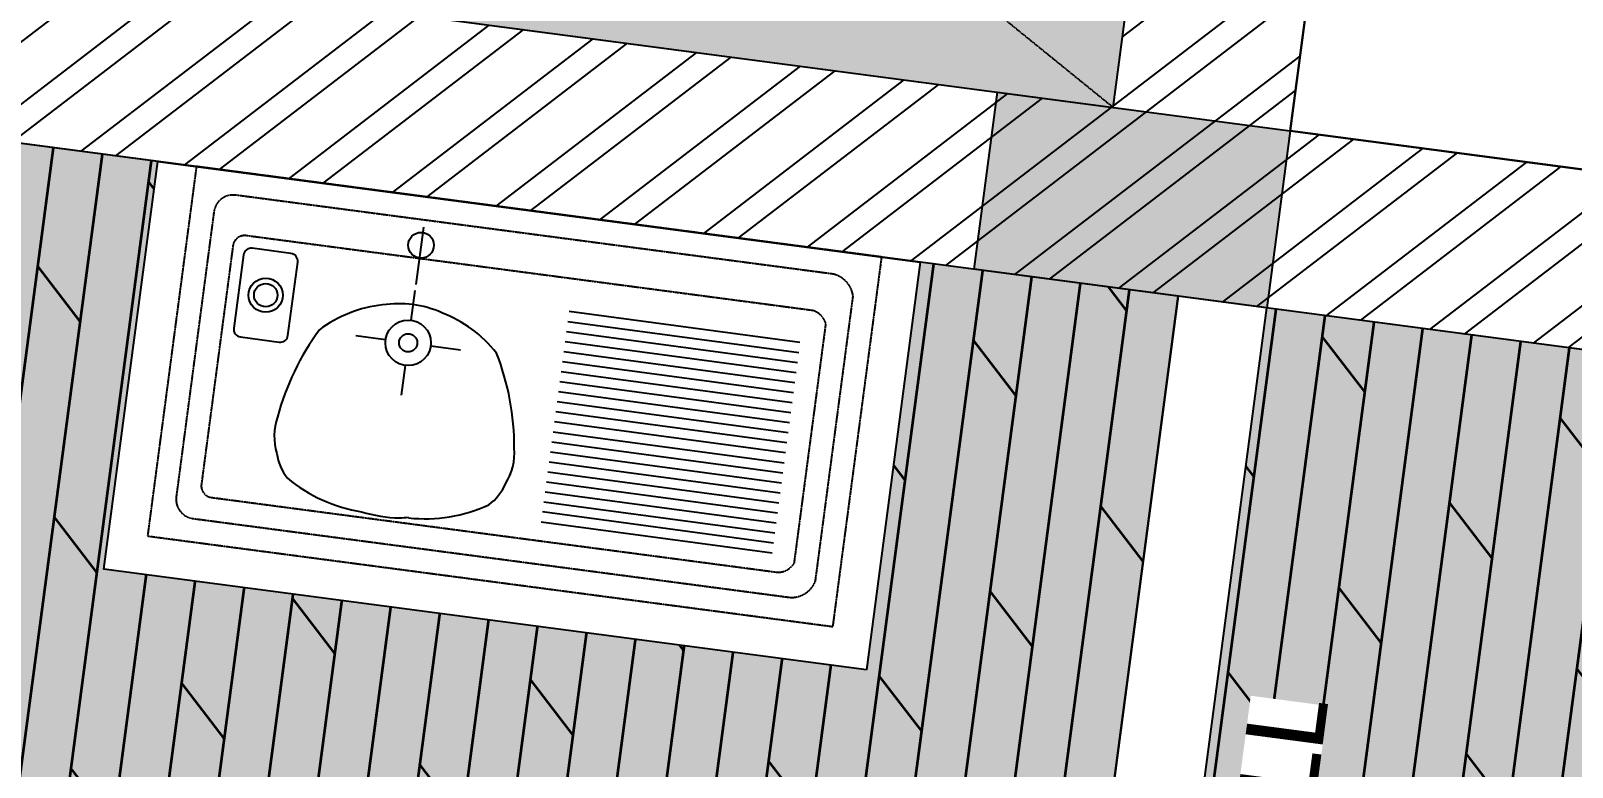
# Model space of a CAD drawing. Header units: millimetres. Extents: x -179928 to 528275, y -469666 to 511935.
# Drawn here: x 7727 to 9711, y 102871 to 103819 of the extents above; entities that cross this region are included whole.
import ezdxf

# ---------------------------------------------------------------- set-up
doc = ezdxf.new("R2010")
doc.units = ezdxf.units.MM
doc.set_wipeout_variables(frame=1)
doc.linetypes.add('DASHED', pattern=[0.75, 0.5, -0.25])
for name, color, linetype in [('ad-Column', 3, 'Continuous'), ('ad-Column Hatch', 125, 'Continuous'), ('ad-Elevation 10', 8, 'Continuous'), ('ad-Furniture', 8, 'Continuous'), ('ad-Plinth', 8, 'Continuous'), ('ad-Toilet fixtures', 8, 'Continuous'), ('ad-Verandah', 33, 'Continuous'), ('ad-Wall', 240, 'Continuous'), ('ad-Wall hatch', 8, 'Continuous')]:
    doc.layers.add(name, color=color, linetype=linetype)
doc.layers.add('ad-Landscape', color=94, linetype='Continuous', lineweight=35)
doc.styles.add('6 U T S R N_Corridor-Basement$0$Standard', font='arial.ttf')

# ---------------------------------------------------------------- blocks, each defined once
blk = doc.blocks.new('zw$42B5')
at = {"layer": 'ad-Wall hatch', "transparency": 33554610}
h = blk.add_hatch(dxfattribs=at)
h.set_pattern_fill('ANSI32', color=256, scale=10)
h.set_pattern_definition([(45, (-1040635.14, 674820.02), (-67.351921, 67.351921), []), (45, (-1040590.24, 674820.02), (-67.351921, 67.351921), [])])
h.paths.add_polyline_path([(12120, 13620), (12120, 10220), (11890, 10220), (11890, 13390), (7240, 13390), (7240, 8645), (4245, 8645), (4245, 8875), (4445, 8875), (4445, 9370), (4560, 9370), (4560, 8760), (7010, 8760), (7010, 10500), (6360, 10500), (6360, 10615), (7010, 10615), (7010, 13390), (4560, 13390), (4560, 10615), (5560, 10615), (5560, 10500), (4445, 10500), (4445, 13390), (230, 13390), (230, 8875), (3345, 8875), (3345, 8645), (3060, 8645), (3060, 4745), (3345, 4745), (3345, 4515), (230, 4515), (230, 230), (4995, 230), (4995, 3130), (6060, 3130), (6060, 3015), (5110, 3015), (5110, 230), (8310, 230), (8310, 3015), (6860, 3015), (6860, 3130), (8310, 3130), (8310, 4630), (5110, 4630), (5110, 3930), (4995, 3930), (4995, 4515), (4245, 4515), (4245, 4745), (8540, 4745), (8540, 230), (9240, 230), (9240, 0), (0, 0), (0, 4745), (2830, 4745), (2830, 8645), (0, 8645), (0, 13620)])
at = {"layer": 'ad-Wall'}
blk.add_lwpolyline([(230, 230), (4995, 230), (4995, 3130), (6060, 3130), (6060, 3015), (5110, 3015), (5110, 230), (8310, 230), (8310, 3015), (6860, 3015), (6860, 3130), (8310, 3130), (8310, 4630), (5110, 4630), (5110, 3930), (4995, 3930), (4995, 4515), (4245, 4515), (4245, 4745), (8540, 4745), (8540, 230), (9240, 230), (9240, 0), (0, 0)], dxfattribs=at)
blk = doc.blocks.new('zw$6AA0')
at = {"layer": 'ad-Column Hatch', "transparency": 33554687}
h = blk.add_hatch(color=256, dxfattribs=at)
h.dxf.hatch_style = 1
h.paths.add_polyline_path([(0, -230), (380, -230), (380, 0), (0, 0)])
at = {"layer": 'ad-Column'}
blk.add_lwpolyline([(0, -230), (380, -230), (380, 0), (0, 0)], close=True, dxfattribs=at)
blk = doc.blocks.new('1625E_Columns')
at = {"layer": 'ad-Column', "xscale": -1, "rotation": 180}
blk.add_blockref('zw$6AA0', (8160, 0), dxfattribs=at)
blk = doc.blocks.new('6 BCDFGHJKX_Typical Floor plan$0$zw$6679')
blk.add_wipeout([(0, 0), (990, 0), (990, -529.6), (0, -529.6)])
at = {"color": 0}
for p, q in [((350, -39.1), (350, -113.6)), ((350, -160.1), (350, -121.3)), ((850, -122.9), (550, -122.3)), ((550, -135.3), (850, -135.9)), ((550, -148.3), (850, -148.9)), ((550, -161.2), (850, -161.9)), ((550, -174.2), (850, -174.9)), ((320.7, -189.4), (281.9, -189.4)), ((379.4, -189.4), (418.1, -189.4)), ((550, -187.2), (850, -187.9)), ((550, -200.2), (850, -200.8)), ((550, -213.2), (850, -213.8)), ((350, -218.7), (350, -257.4)), ((550, -226.2), (850, -226.8)), ((550, -239.1), (850, -239.8)), ((550, -252.1), (850, -252.8)), ((550, -265.1), (850, -265.8)), ((550, -278.5), (850, -279.1)), ((550, -291.5), (850, -292.1)), ((550, -304.4), (850, -305.1)), ((550, -317.4), (850, -318.1)), ((550, -330.4), (850, -331.1)), ((550, -343.4), (850, -344)), ((550, -356.4), (850, -357)), ((550, -369.4), (850, -370)), ((550, -382.3), (850, -383)), ((550, -395.3), (850, -396))]:
    blk.add_line(p, q, dxfattribs=at)
blk.add_lwpolyline([(990, -529.6), (0, -529.6), (0, 0), (990, 0)], close=True)
at = {"color": 0, "linetype": 'DASHED'}
blk.add_lwpolyline([(940, -480), (940, 0), (50, 0), (50, -480)], close=True, dxfattribs=at)
for points in [[(910, -425), (910, -55, 0.313965), (881, -30), (105, -30, 0.414214), (80, -55), (80, -425, 0.414214), (105, -450), (881, -450, 0.313965)], [(880, -405), (880, -95, 0.25996), (861, -80), (125, -80, 0.414214), (110, -95), (110, -405, 0.414214), (125, -420), (861, -420, 0.25996)]]:
    blk.add_lwpolyline(points, format="xyb", close=True, dxfattribs=at)
at = {"color": 0}
blk.add_lwpolyline([(125, -105), (125, -200.2, 0.414214), (135, -210.2), (185.4, -210.2, 0.414214), (195.4, -200.2), (195.4, -105, 0.414214), (185.4, -95), (135, -95, 0.414214)], format="xyb", close=True, dxfattribs=at)
for centre, radius in [((350, -62.6), 16.5), ((160.2, -152.6), 22), ((160.2, -152.6), 15), ((350, -189.4), 29.3), ((350, -189.4), 11.7)]:
    blk.add_circle(centre, radius, dxfattribs=at)
for points in [[(388.1, -145.4), (362.9, -137.9), (336.1, -137.9), (311, -145.4)], [(311, -145.4), (282.2, -152.3), (255.8, -166.9), (234.6, -187.7)], [(464.5, -187.7), (443.3, -167), (416.9, -152.3), (388.1, -145.4)], [(234.6, -187.7), (214.3, -224.4), (201.1, -264.6), (195.9, -306.2)], [(503.2, -306.2), (498, -264.6), (484.8, -224.4), (464.5, -187.7)], [(195.9, -306.2), (192.7, -321.9), (194.4, -338.2), (200.9, -352.7)], [(498.2, -352.8), (504.7, -338.2), (506.5, -321.9), (503.3, -306.2)], [(200.9, -352.8), (204.3, -364.1), (210.4, -374.3), (218.8, -382.6)], [(480.3, -382.6), (488.7, -374.3), (494.8, -364.1), (498.2, -352.8)], [(218.8, -382.6), (248.9, -401.4), (283.5, -411.9), (318.9, -412.9)], [(380.2, -412.9), (415.7, -411.9), (450.2, -401.4), (480.3, -382.6)], [(318.9, -412.9), (335.4, -415.6), (352.1, -416.2), (368.7, -414.4)], [(368.7, -414.4), (372.5, -413.8), (376.2, -412.9), (379.9, -411.9)]]:
    blk.add_open_spline(points, degree=3, dxfattribs=at)
blk = doc.blocks.new('zw$D357')
at = {"layer": 'ad-Elevation 10', "insert": (210.4, -857.9), "char_height": 100, "width": 720.07, "attachment_point": 5, "rotation": 90, "style": '6 U T S R N_Corridor-Basement$0$Standard', "bg_fill": 3, "box_fill_scale": 1, "bg_fill_color": 257, "bg_fill_transparency": 0}
blk.add_mtext('{\\fCalibri Light|b0|i0|c0|p34;JAALI WALL}', dxfattribs=at)
blk.add_wipeout([(0, 0), (115, 0), (115, -1750), (0, -1750)])
at = {"layer": 'ad-Elevation 10'}
blk.add_lwpolyline([(115, -1750), (115, 0), (0, 0), (0, -1750)], close=True, dxfattribs=at)
blk = doc.blocks.new('A$Cfbd26d3a')
at = {"transparency": 33554559}
h = blk.add_hatch(color=74, dxfattribs=at)
h.dxf.hatch_style = 1
h.paths.add_polyline_path([(0, 960), (-1565, 960), (-1565, 0), (0, 0)])
at = {"layer": 'ad-Elevation 10', "linetype": 'DASHED'}
blk.add_lwpolyline([(0, 0), (-1565, 960)], dxfattribs=at)
at = {"layer": 'ad-Toilet fixtures'}
blk.add_lwpolyline([(0, 960), (-1565, 960), (-1565, 0), (0, 0)], close=True, dxfattribs=at)
blk = doc.blocks.new('1625_East Villa')
at = {"transparency": 33554559}
h = blk.add_hatch(color=43, dxfattribs=at)
h.dxf.hatch_style = 1
h.paths.add_polyline_path([(13640, 4745), (12120, 4745), (12120, 0), (6200, 0), (6200, -2050), (13640, -2050)])
at = {"layer": 'ad-Landscape', "transparency": 33554687}
h = blk.add_hatch(dxfattribs=at)
h.set_pattern_fill('DOLMIT', color=44, scale=10, angle=90)
h.set_pattern_definition([(90, (-1084315.54, 674820.024), (-63.5, 5e-14), []), (135, (-1084315.54, 674820.02), (-126.999913, -126.999913), [89.80256, -179.605122])])
h.paths.add_polyline_path([(13640, 4745), (12120, 4745), (12120, 0), (6200, 0), (6200, -2050), (13640, -2050)])
at = {"layer": 'ad-Furniture'}
blk.add_lwpolyline([(8540, 2680), (9140, 2680), (9140, 230), (8540, 230)], close=True, dxfattribs=at)
at = {"layer": 'ad-Verandah', "lineweight": 9}
blk.add_lwpolyline([(13640, 4745), (12120, 4745), (12120, 0), (6200, 0), (6200, -2050), (13640, -2050)], close=True, dxfattribs=at)
blk.add_blockref('A$Cfbd26d3a', (8310, 230))
at = {"layer": 'ad-Furniture'}
for name, p in [('zw$D357', (8425, 0)), ('6 BCDFGHJKX_Typical Floor plan$0$zw$6679', (7100, 0))]:
    blk.add_blockref(name, p, dxfattribs=at)
at = {"layer": 'ad-Wall'}
blk.add_blockref('zw$42B5', (0, 0), dxfattribs=at)
blk.add_blockref('1625E_Columns', (0, 0))
blk = doc.blocks.new("All Plot's Villa Plans")
at = {"ltscale": 5, "rotation": 352.4703876422526}
blk.add_blockref('1625_East Villa', (852, 104581.7), dxfattribs=at)
blk = doc.blocks.new('A$C92fa9908')
at = {"layer": 'ad-Plinth', "ltscale": 5}
blk.add_lwpolyline([(0, 13620), (12120, 13620), (12120, 0), (0, 0), (0, 4745), (2830, 4745), (2830, 8645), (0, 8645)], close=True, dxfattribs=at)
at = {"layer": 'ad-Verandah', "lineweight": 9}
blk.add_lwpolyline([(13650, 4745), (12120, 4745), (12120, 0), (6200, 0), (6200, -2045), (13650, -2045)], close=True, dxfattribs=at)
blk = doc.blocks.new('zw$C194')
at = {"layer": 'ad-Plinth', "ltscale": 5, "rotation": 352.4703876422758}
blk.add_blockref('A$C92fa9908', (-190986.9, -324177.1), dxfattribs=at)
blk = doc.blocks.new("Villa's Boundary")
at = {"ltscale": 5}
blk.add_blockref('zw$C194', (191838.8, 428758.8), dxfattribs=at)

msp = doc.modelspace()

# ---------------------------------------------------------------- block references
at = {"ltscale": 5}
msp.add_blockref("Villa's Boundary", (0, 0), dxfattribs=at)

# ---------------------------------------------------------------- next in the draw order: block references
msp.add_blockref("All Plot's Villa Plans", (0, 0), dxfattribs=at)

doc.saveas('drawing.dxf')
